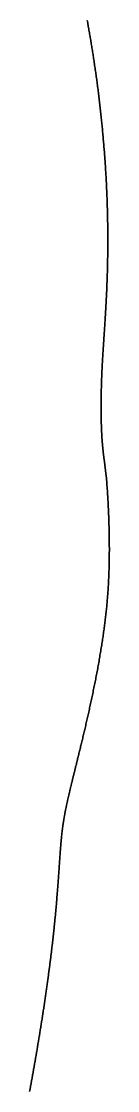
# Model space of a CAD drawing. Header units: inches. Extents: x 130170 to 284068, y 377793 to 804530.
# Drawn here: x 259879.9 to 259889.5, y 740592.9 to 740721.5 of the extents above; entities that cross this region are included whole.
import ezdxf

# ---------------------------------------------------------------- set-up
doc = ezdxf.new("R2010")
doc.units = ezdxf.units.IN
doc.header["$MEASUREMENT"] = 0
doc.layers.add('muni_il', color=7, linetype='Continuous')

msp = doc.modelspace()

# ---------------------------------------------------------------- linework, layer by layer
at = {"layer": 'muni_il'}
for points in [[(259879.89, 740592.82), (259879.91, 740592.95), (259879.94, 740593.08), (259879.96, 740593.21), (259879.99, 740593.34), (259880.01, 740593.47), (259880.03, 740593.6), (259880.06, 740593.73), (259880.08, 740593.86), (259880.1, 740593.99), (259880.13, 740594.13), (259880.15, 740594.26), (259880.18, 740594.39), (259880.2, 740594.52), (259880.22, 740594.66), (259880.25, 740594.79), (259880.27, 740594.93), (259880.3, 740595.06), (259880.32, 740595.2), (259880.34, 740595.33), (259880.37, 740595.47), (259880.39, 740595.6), (259880.42, 740595.74), (259880.44, 740595.87), (259880.46, 740596.01), (259880.49, 740596.15), (259880.51, 740596.29), (259880.54, 740596.42), (259880.56, 740596.56), (259880.58, 740596.7), (259880.61, 740596.84), (259880.63, 740596.98), (259880.66, 740597.12), (259880.68, 740597.25), (259880.7, 740597.39), (259880.73, 740597.53), (259880.75, 740597.67), (259880.78, 740597.81), (259880.8, 740597.95), (259880.82, 740598.09), (259880.85, 740598.24), (259880.87, 740598.38), (259880.89, 740598.52), (259880.92, 740598.66), (259880.94, 740598.8), (259880.97, 740598.94), (259880.99, 740599.08), (259881.01, 740599.22), (259881.04, 740599.37), (259881.06, 740599.51), (259881.08, 740599.65), (259881.11, 740599.79), (259881.13, 740599.94), (259881.15, 740600.08), (259881.17, 740600.22), (259881.2, 740600.36), (259881.22, 740600.51), (259881.24, 740600.65), (259881.27, 740600.79), (259881.29, 740600.94), (259881.31, 740601.08), (259881.33, 740601.22), (259881.36, 740601.36), (259881.38, 740601.51), (259881.4, 740601.65), (259881.42, 740601.79), (259881.45, 740601.94), (259881.47, 740602.08), (259881.49, 740602.22), (259881.51, 740602.36), (259881.53, 740602.51), (259881.55, 740602.65), (259881.58, 740602.79), (259881.6, 740602.94), (259881.62, 740603.08), (259881.64, 740603.22), (259881.66, 740603.36), (259881.68, 740603.5), (259881.7, 740603.65), (259881.73, 740603.79), (259881.75, 740603.93), (259881.77, 740604.07), (259881.79, 740604.21), (259881.81, 740604.36), (259881.83, 740604.5), (259881.85, 740604.64), (259881.87, 740604.78), (259881.89, 740604.92), (259881.91, 740605.06), (259881.93, 740605.2), (259881.95, 740605.34), (259881.97, 740605.48), (259881.99, 740605.62), (259882.01, 740605.76), (259882.03, 740605.9), (259882.04, 740606.04), (259882.06, 740606.17), (259882.08, 740606.31), (259882.1, 740606.45), (259882.12, 740606.59), (259882.14, 740606.73), (259882.16, 740606.86), (259882.17, 740607), (259882.19, 740607.14), (259882.21, 740607.27), (259882.23, 740607.41), (259882.25, 740607.54), (259882.26, 740607.68), (259882.28, 740607.81), (259882.3, 740607.95), (259882.32, 740608.08), (259882.33, 740608.22), (259882.35, 740608.35), (259882.37, 740608.48), (259882.38, 740608.61), (259882.4, 740608.75), (259882.42, 740608.88), (259882.43, 740609.01), (259882.45, 740609.14), (259882.46, 740609.27), (259882.48, 740609.4), (259882.5, 740609.53), (259882.51, 740609.66), (259882.53, 740609.79), (259882.54, 740609.92), (259882.56, 740610.04), (259882.57, 740610.17), (259882.59, 740610.3), (259882.6, 740610.42), (259882.62, 740610.55), (259882.63, 740610.67), (259882.64, 740610.8), (259882.66, 740610.92), (259882.67, 740611.05), (259882.69, 740611.17), (259882.7, 740611.29), (259882.71, 740611.42), (259882.73, 740611.54), (259882.74, 740611.66), (259882.75, 740611.78), (259882.77, 740611.9), (259882.78, 740612.02), (259882.79, 740612.14), (259882.8, 740612.26), (259882.82, 740612.38), (259882.83, 740612.49), (259882.84, 740612.61), (259882.85, 740612.73), (259882.87, 740612.84), (259882.88, 740612.96), (259882.89, 740613.07), (259882.9, 740613.19), (259882.91, 740613.3), (259882.92, 740613.41), (259882.93, 740613.53), (259882.95, 740613.64), (259882.96, 740613.75), (259882.97, 740613.86), (259882.98, 740613.97), (259882.99, 740614.08), (259883, 740614.19), (259883.01, 740614.3), (259883.02, 740614.41), (259883.03, 740614.51), (259883.04, 740614.62), (259883.05, 740614.73), (259883.06, 740614.83), (259883.07, 740614.94), (259883.08, 740615.04), (259883.09, 740615.15), (259883.1, 740615.25), (259883.11, 740615.35), (259883.11, 740615.46), (259883.12, 740615.56), (259883.13, 740615.66), (259883.14, 740615.76), (259883.15, 740615.86), (259883.16, 740615.96), (259883.17, 740616.06), (259883.17, 740616.15), (259883.18, 740616.25), (259883.19, 740616.35), (259883.2, 740616.45), (259883.21, 740616.54), (259883.21, 740616.64), (259883.22, 740616.73), (259883.23, 740616.83), (259883.24, 740616.92), (259883.24, 740617.01), (259883.25, 740617.1), (259883.26, 740617.2), (259883.27, 740617.29), (259883.27, 740617.38), (259883.28, 740617.47), (259883.29, 740617.56), (259883.29, 740617.65), (259883.3, 740617.74), (259883.31, 740617.82), (259883.31, 740617.91), (259883.32, 740618), (259883.33, 740618.08), (259883.33, 740618.17), (259883.34, 740618.26), (259883.35, 740618.34), (259883.35, 740618.42), (259883.36, 740618.51), (259883.36, 740618.59), (259883.37, 740618.67), (259883.38, 740618.76), (259883.38, 740618.84), (259883.39, 740618.92), (259883.39, 740619), (259883.4, 740619.08), (259883.4, 740619.16), (259883.41, 740619.24), (259883.42, 740619.32), (259883.42, 740619.39), (259883.43, 740619.47), (259883.43, 740619.55), (259883.44, 740619.63), (259883.44, 740619.7), (259883.45, 740619.78), (259883.45, 740619.85), (259883.46, 740619.93), (259883.46, 740620), (259883.47, 740620.08), (259883.47, 740620.15), (259883.48, 740620.22), (259883.48, 740620.3), (259883.49, 740620.37), (259883.49, 740620.44), (259883.5, 740620.51), (259883.5, 740620.58), (259883.51, 740620.65), (259883.51, 740620.72), (259883.52, 740620.79), (259883.52, 740620.86), (259883.53, 740620.93), (259883.53, 740621), (259883.54, 740621.07), (259883.54, 740621.13), (259883.55, 740621.2), (259883.55, 740621.27), (259883.55, 740621.34), (259883.56, 740621.4), (259883.56, 740621.47), (259883.57, 740621.53), (259883.57, 740621.6), (259883.58, 740621.66), (259883.58, 740621.73), (259883.59, 740621.79), (259883.59, 740621.86), (259883.6, 740621.92), (259883.6, 740621.98), (259883.61, 740622.05), (259883.61, 740622.11), (259883.62, 740622.17), (259883.62, 740622.23), (259883.63, 740622.3), (259883.63, 740622.36), (259883.64, 740622.42), (259883.64, 740622.48), (259883.65, 740622.54), (259883.65, 740622.6), (259883.66, 740622.67), (259883.66, 740622.73), (259883.67, 740622.79), (259883.67, 740622.85), (259883.68, 740622.91), (259883.68, 740622.97), (259883.69, 740623.03), (259883.7, 740623.09), (259883.7, 740623.15), (259883.71, 740623.2), (259883.71, 740623.26), (259883.72, 740623.32), (259883.72, 740623.38), (259883.73, 740623.44), (259883.74, 740623.5), (259883.74, 740623.56), (259883.75, 740623.62), (259883.76, 740623.68), (259883.76, 740623.73), (259883.77, 740623.79), (259883.77, 740623.85), (259883.78, 740623.91), (259883.79, 740623.97), (259883.79, 740624.03), (259883.8, 740624.09), (259883.81, 740624.14), (259883.82, 740624.2), (259883.82, 740624.26), (259883.83, 740624.32), (259883.84, 740624.38), (259883.85, 740624.44), (259883.85, 740624.5), (259883.86, 740624.55), (259883.87, 740624.61), (259883.88, 740624.67), (259883.89, 740624.73), (259883.89, 740624.79), (259883.9, 740624.85), (259883.91, 740624.91), (259883.92, 740624.97), (259883.93, 740625.03), (259883.94, 740625.09), (259883.95, 740625.15), (259883.96, 740625.21), (259883.97, 740625.27), (259883.98, 740625.34), (259883.99, 740625.4), (259884, 740625.46), (259884.01, 740625.52), (259884.02, 740625.58), (259884.03, 740625.65), (259884.04, 740625.71), (259884.05, 740625.77), (259884.06, 740625.84), (259884.07, 740625.9), (259884.08, 740625.97), (259884.1, 740626.03), (259884.11, 740626.1), (259884.12, 740626.16), (259884.13, 740626.23), (259884.14, 740626.29), (259884.16, 740626.36), (259884.17, 740626.43), (259884.18, 740626.5), (259884.2, 740626.56), (259884.21, 740626.63), (259884.22, 740626.7), (259884.24, 740626.77), (259884.25, 740626.84), (259884.27, 740626.91), (259884.28, 740626.99), (259884.3, 740627.06), (259884.31, 740627.13), (259884.33, 740627.21), (259884.34, 740627.28), (259884.36, 740627.35), (259884.38, 740627.43), (259884.39, 740627.51), (259884.41, 740627.58), (259884.43, 740627.66), (259884.44, 740627.74), (259884.46, 740627.82), (259884.48, 740627.9), (259884.5, 740627.98), (259884.52, 740628.06), (259884.53, 740628.14), (259884.55, 740628.22), (259884.57, 740628.31), (259884.59, 740628.39), (259884.61, 740628.48), (259884.63, 740628.56), (259884.65, 740628.65), (259884.67, 740628.74), (259884.69, 740628.82), (259884.71, 740628.91), (259884.73, 740629), (259884.76, 740629.1), (259884.78, 740629.19), (259884.8, 740629.28), (259884.82, 740629.38), (259884.85, 740629.47), (259884.87, 740629.57), (259884.89, 740629.66), (259884.92, 740629.76), (259884.94, 740629.86), (259884.96, 740629.96), (259884.99, 740630.06), (259885.01, 740630.16), (259885.04, 740630.26), (259885.06, 740630.37), (259885.09, 740630.47), (259885.12, 740630.58), (259885.14, 740630.69), (259885.17, 740630.79), (259885.2, 740630.9), (259885.22, 740631.01), (259885.25, 740631.13), (259885.28, 740631.24), (259885.31, 740631.35), (259885.33, 740631.47), (259885.36, 740631.58), (259885.39, 740631.7), (259885.42, 740631.82), (259885.45, 740631.94), (259885.48, 740632.06), (259885.51, 740632.18), (259885.54, 740632.3), (259885.57, 740632.42), (259885.6, 740632.55), (259885.63, 740632.67), (259885.66, 740632.8), (259885.7, 740632.93), (259885.73, 740633.06), (259885.76, 740633.19), (259885.79, 740633.32), (259885.82, 740633.45), (259885.86, 740633.59), (259885.89, 740633.72), (259885.92, 740633.86), (259885.96, 740634), (259885.99, 740634.13), (259886.02, 740634.27), (259886.06, 740634.41), (259886.09, 740634.56), (259886.13, 740634.7), (259886.16, 740634.84), (259886.2, 740634.99), (259886.23, 740635.13), (259886.27, 740635.28), (259886.3, 740635.43), (259886.34, 740635.58), (259886.37, 740635.73), (259886.41, 740635.88), (259886.44, 740636.03), (259886.48, 740636.18), (259886.52, 740636.34), (259886.55, 740636.49), (259886.59, 740636.65), (259886.63, 740636.81), (259886.66, 740636.97), (259886.7, 740637.12), (259886.74, 740637.28), (259886.77, 740637.44), (259886.81, 740637.61), (259886.85, 740637.77), (259886.88, 740637.93), (259886.92, 740638.1), (259886.96, 740638.26), (259886.99, 740638.43), (259887.03, 740638.59), (259887.07, 740638.76), (259887.1, 740638.93), (259887.14, 740639.1), (259887.18, 740639.27), (259887.22, 740639.44), (259887.25, 740639.61), (259887.29, 740639.78), (259887.33, 740639.95), (259887.36, 740640.12), (259887.4, 740640.3), (259887.44, 740640.47), (259887.47, 740640.64), (259887.51, 740640.82), (259887.54, 740640.99), (259887.58, 740641.17), (259887.62, 740641.34), (259887.65, 740641.52), (259887.69, 740641.69), (259887.72, 740641.87), (259887.76, 740642.05), (259887.79, 740642.22), (259887.83, 740642.4), (259887.86, 740642.58), (259887.9, 740642.76), (259887.93, 740642.94), (259887.97, 740643.11), (259888, 740643.29), (259888.03, 740643.47), (259888.07, 740643.65), (259888.1, 740643.83), (259888.13, 740644), (259888.16, 740644.18), (259888.2, 740644.36), (259888.23, 740644.54), (259888.26, 740644.72), (259888.29, 740644.89), (259888.32, 740645.07), (259888.35, 740645.25), (259888.38, 740645.43), (259888.41, 740645.6), (259888.44, 740645.78), (259888.47, 740645.96), (259888.5, 740646.13), (259888.53, 740646.31), (259888.56, 740646.49), (259888.58, 740646.66), (259888.61, 740646.84), (259888.64, 740647.01), (259888.66, 740647.19), (259888.69, 740647.36), (259888.72, 740647.53), (259888.74, 740647.71), (259888.77, 740647.88), (259888.79, 740648.05), (259888.81, 740648.22), (259888.84, 740648.39), (259888.86, 740648.57), (259888.88, 740648.74), (259888.91, 740648.91), (259888.93, 740649.08), (259888.95, 740649.25), (259888.97, 740649.41), (259888.99, 740649.58), (259889.01, 740649.75), (259889.03, 740649.92), (259889.05, 740650.09), (259889.07, 740650.25), (259889.09, 740650.42), (259889.1, 740650.58), (259889.12, 740650.75), (259889.14, 740650.92), (259889.16, 740651.08), (259889.17, 740651.24), (259889.19, 740651.41), (259889.2, 740651.57), (259889.22, 740651.74), (259889.23, 740651.9), (259889.24, 740652.06), (259889.26, 740652.23), (259889.27, 740652.39), (259889.28, 740652.55), (259889.3, 740652.72), (259889.31, 740652.88), (259889.32, 740653.04), (259889.33, 740653.21), (259889.34, 740653.37), (259889.35, 740653.53), (259889.36, 740653.7), (259889.37, 740653.86), (259889.38, 740654.02), (259889.39, 740654.19), (259889.39, 740654.35), (259889.4, 740654.52), (259889.41, 740654.68), (259889.42, 740654.85), (259889.42, 740655.02), (259889.43, 740655.18), (259889.43, 740655.35), (259889.44, 740655.52), (259889.44, 740655.69), (259889.45, 740655.86), (259889.45, 740656.03), (259889.46, 740656.2), (259889.46, 740656.38), (259889.46, 740656.55), (259889.47, 740656.73), (259889.47, 740656.9), (259889.47, 740657.08), (259889.47, 740657.26), (259889.47, 740657.44), (259889.47, 740657.62), (259889.48, 740657.8), (259889.48, 740657.99), (259889.48, 740658.17), (259889.47, 740658.36), (259889.47, 740658.55), (259889.47, 740658.74), (259889.47, 740658.93), (259889.47, 740659.12), (259889.47, 740659.31), (259889.46, 740659.51), (259889.46, 740659.71), (259889.46, 740659.91), (259889.45, 740660.11), (259889.45, 740660.31), (259889.45, 740660.51), (259889.44, 740660.72), (259889.43, 740660.92), (259889.43, 740661.13), (259889.42, 740661.34), (259889.42, 740661.55), (259889.41, 740661.76), (259889.4, 740661.98), (259889.39, 740662.19), (259889.38, 740662.4), (259889.37, 740662.62), (259889.37, 740662.84), (259889.35, 740663.06), (259889.34, 740663.27), (259889.33, 740663.49), (259889.32, 740663.71), (259889.31, 740663.93), (259889.3, 740664.15), (259889.28, 740664.38), (259889.27, 740664.6), (259889.25, 740664.82), (259889.24, 740665.04), (259889.22, 740665.26), (259889.21, 740665.48), (259889.19, 740665.7), (259889.17, 740665.92), (259889.16, 740666.13), (259889.14, 740666.35), (259889.12, 740666.57), (259889.1, 740666.78), (259888.84, 740668.85), (259888.84, 740668.87), (259888.84, 740668.89), (259888.83, 740668.91), (259888.83, 740668.93), (259888.83, 740668.96), (259888.82, 740668.98), (259888.82, 740669.01), (259888.82, 740669.04), (259888.81, 740669.07), (259888.81, 740669.1), (259888.81, 740669.14), (259888.8, 740669.17), (259888.8, 740669.21), (259888.79, 740669.25), (259888.79, 740669.28), (259888.78, 740669.32), (259888.78, 740669.36), (259888.77, 740669.4), (259888.77, 740669.44), (259888.76, 740669.48), (259888.76, 740669.52), (259888.75, 740669.57), (259888.75, 740669.61), (259888.75, 740669.65), (259888.74, 740669.69), (259888.74, 740669.73), (259888.73, 740669.77), (259888.73, 740669.82), (259888.72, 740669.86), (259888.72, 740669.9), (259888.71, 740669.94), (259888.71, 740669.98), (259888.7, 740670.03), (259888.7, 740670.07), (259888.7, 740670.11), (259888.69, 740670.15), (259888.69, 740670.19), (259888.68, 740670.23), (259888.68, 740670.28), (259888.68, 740670.32), (259888.67, 740670.36), (259888.67, 740670.4), (259888.66, 740670.44), (259888.66, 740670.48), (259888.66, 740670.52), (259888.65, 740670.56), (259888.65, 740670.61), (259888.65, 740670.65), (259888.64, 740670.69), (259888.64, 740670.73), (259888.64, 740670.77), (259888.63, 740670.81), (259888.63, 740670.85), (259888.63, 740670.89), (259888.62, 740670.93), (259888.62, 740670.97), (259888.62, 740671.01), (259888.61, 740671.05), (259888.61, 740671.09), (259888.61, 740671.13), (259888.6, 740671.17), (259888.6, 740671.21), (259888.6, 740671.25), (259888.6, 740671.29), (259888.59, 740671.33), (259888.59, 740671.37), (259888.59, 740671.41), (259888.59, 740671.45), (259888.58, 740671.49), (259888.58, 740671.54), (259888.58, 740671.58), (259888.58, 740671.62), (259888.57, 740671.66), (259888.57, 740671.7), (259888.57, 740671.74), (259888.57, 740671.78), (259888.56, 740671.82), (259888.56, 740671.86), (259888.56, 740671.9), (259888.56, 740671.94), (259888.56, 740671.98), (259888.55, 740672.02), (259888.55, 740672.06), (259888.55, 740672.11), (259888.55, 740672.15), (259888.55, 740672.19), (259888.54, 740672.23), (259888.54, 740672.27), (259888.54, 740672.31), (259888.54, 740672.35), (259888.54, 740672.4), (259888.54, 740672.44), (259888.53, 740672.48), (259888.53, 740672.52), (259888.53, 740672.56), (259888.53, 740672.6), (259888.53, 740672.65), (259888.53, 740672.69), (259888.52, 740672.73), (259888.52, 740672.77), (259888.52, 740672.82), (259888.52, 740672.86), (259888.52, 740672.9), (259888.52, 740672.95), (259888.52, 740672.99), (259888.51, 740673.03), (259888.51, 740673.08), (259888.51, 740673.12), (259888.51, 740673.16), (259888.51, 740673.21), (259888.51, 740673.25), (259888.51, 740673.29), (259888.51, 740673.34), (259888.51, 740673.38), (259888.5, 740673.43), (259888.5, 740673.47), (259888.5, 740673.52), (259888.5, 740673.56), (259888.5, 740673.61), (259888.5, 740673.65), (259888.5, 740673.7), (259888.5, 740673.74), (259888.5, 740673.79), (259888.5, 740673.84), (259888.5, 740673.88), (259888.5, 740673.93), (259888.5, 740673.97), (259888.49, 740674.02), (259888.49, 740674.07), (259888.49, 740674.11), (259888.49, 740674.16), (259888.49, 740674.21), (259888.49, 740674.26), (259888.49, 740674.31), (259888.49, 740674.35), (259888.49, 740674.4), (259888.49, 740674.45), (259888.49, 740674.5), (259888.49, 740674.55), (259888.49, 740674.6), (259888.49, 740674.65), (259888.49, 740674.7), (259888.49, 740674.75), (259888.49, 740674.8), (259888.49, 740674.85), (259888.49, 740674.9), (259888.49, 740674.95), (259888.49, 740675), (259888.49, 740675.05), (259888.49, 740675.1), (259888.49, 740675.15), (259888.49, 740675.2), (259888.49, 740675.26), (259888.49, 740675.31), (259888.49, 740675.36), (259888.49, 740675.41), (259888.49, 740675.47), (259888.49, 740675.52), (259888.49, 740675.57), (259888.49, 740675.63), (259888.49, 740675.68), (259888.49, 740675.73), (259888.49, 740675.79), (259888.49, 740675.84), (259888.49, 740675.9), (259888.49, 740675.95), (259888.49, 740676.01), (259888.49, 740676.06), (259888.49, 740676.12), (259888.49, 740676.18), (259888.5, 740676.23), (259888.5, 740676.29), (259888.5, 740676.35), (259888.5, 740676.4), (259888.5, 740676.46), (259888.5, 740676.52), (259888.5, 740676.58), (259888.5, 740676.64), (259888.5, 740676.69), (259888.5, 740676.75), (259888.5, 740676.81), (259888.51, 740676.87), (259888.51, 740676.93), (259888.51, 740676.99), (259888.51, 740677.05), (259888.51, 740677.11), (259888.51, 740677.17), (259888.51, 740677.23), (259888.51, 740677.29), (259888.52, 740677.35), (259888.52, 740677.42), (259888.52, 740677.48), (259888.52, 740677.54), (259888.52, 740677.6), (259888.52, 740677.66), (259888.53, 740677.73), (259888.53, 740677.79), (259888.53, 740677.85), (259888.53, 740677.92), (259888.53, 740677.98), (259888.54, 740678.05), (259888.54, 740678.11), (259888.54, 740678.18), (259888.54, 740678.24), (259888.54, 740678.31), (259888.55, 740678.37), (259888.55, 740678.44), (259888.55, 740678.5), (259888.55, 740678.57), (259888.56, 740678.64), (259888.56, 740678.7), (259888.56, 740678.77), (259888.56, 740678.84), (259888.57, 740678.91), (259888.57, 740678.97), (259888.57, 740679.04), (259888.58, 740679.11), (259888.58, 740679.18), (259888.58, 740679.25), (259888.58, 740679.32), (259888.59, 740679.39), (259888.59, 740679.46), (259888.59, 740679.53), (259888.6, 740679.6), (259888.6, 740679.67), (259888.6, 740679.75), (259888.61, 740679.82), (259888.61, 740679.89), (259888.61, 740679.96), (259888.62, 740680.04), (259888.62, 740680.11), (259888.63, 740680.18), (259888.63, 740680.26), (259888.63, 740680.33), (259888.64, 740680.41), (259888.64, 740680.48), (259888.65, 740680.56), (259888.65, 740680.64), (259888.66, 740680.71), (259888.66, 740680.79), (259888.66, 740680.87), (259888.67, 740680.95), (259888.67, 740681.02), (259888.68, 740681.1), (259888.68, 740681.18), (259888.69, 740681.26), (259888.69, 740681.34), (259888.7, 740681.42), (259888.7, 740681.5), (259888.71, 740681.59), (259888.71, 740681.67), (259888.72, 740681.75), (259888.72, 740681.83), (259888.73, 740681.92), (259888.73, 740682), (259888.74, 740682.09), (259888.74, 740682.17), (259888.75, 740682.26), (259888.76, 740682.34), (259888.76, 740682.43), (259888.77, 740682.52), (259888.77, 740682.61), (259888.78, 740682.69), (259888.78, 740682.78), (259888.79, 740682.87), (259888.8, 740682.96), (259888.8, 740683.05), (259888.81, 740683.15), (259888.81, 740683.24), (259888.82, 740683.33), (259888.83, 740683.42), (259888.83, 740683.52), (259888.84, 740683.61), (259888.85, 740683.71), (259888.85, 740683.8), (259888.86, 740683.9), (259888.87, 740684), (259888.87, 740684.1), (259888.88, 740684.2), (259888.89, 740684.29), (259888.89, 740684.39), (259888.9, 740684.5), (259888.91, 740684.6), (259888.91, 740684.7), (259888.92, 740684.8), (259888.93, 740684.91), (259888.93, 740685.01), (259888.94, 740685.12), (259888.95, 740685.22), (259888.95, 740685.33), (259888.96, 740685.44), (259888.97, 740685.55), (259888.97, 740685.65), (259888.98, 740685.76), (259888.99, 740685.88), (259888.99, 740685.99), (259889, 740686.1), (259889.01, 740686.21), (259889.01, 740686.33), (259889.02, 740686.44), (259889.03, 740686.56), (259889.03, 740686.67), (259889.04, 740686.79), (259889.05, 740686.91), (259889.05, 740687.03), (259889.06, 740687.15), (259889.07, 740687.27), (259889.07, 740687.39), (259889.08, 740687.51), (259889.09, 740687.63), (259889.09, 740687.76), (259889.1, 740687.88), (259889.11, 740688.01), (259889.11, 740688.13), (259889.12, 740688.26), (259889.13, 740688.39), (259889.13, 740688.52), (259889.14, 740688.65), (259889.14, 740688.78), (259889.15, 740688.91), (259889.16, 740689.04), (259889.16, 740689.18), (259889.17, 740689.31), (259889.17, 740689.45), (259889.18, 740689.58), (259889.18, 740689.72), (259889.19, 740689.86), (259889.19, 740689.99), (259889.2, 740690.13), (259889.2, 740690.27), (259889.21, 740690.41), (259889.21, 740690.56), (259889.22, 740690.7), (259889.22, 740690.84), (259889.23, 740690.99), (259889.23, 740691.13), (259889.24, 740691.28), (259889.24, 740691.43), (259889.24, 740691.57), (259889.25, 740691.72), (259889.25, 740691.87), (259889.26, 740692.02), (259889.26, 740692.17), (259889.26, 740692.32), (259889.27, 740692.48), (259889.27, 740692.63), (259889.27, 740692.78), (259889.27, 740692.94), (259889.28, 740693.1), (259889.28, 740693.25), (259889.28, 740693.41), (259889.28, 740693.57), (259889.28, 740693.73), (259889.29, 740693.89), (259889.29, 740694.05), (259889.29, 740694.21), (259889.29, 740694.37), (259889.29, 740694.53), (259889.29, 740694.69), (259889.29, 740694.86), (259889.29, 740695.02), (259889.29, 740695.19), (259889.29, 740695.35), (259889.29, 740695.52), (259889.29, 740695.69), (259889.29, 740695.86), (259889.29, 740696.02), (259889.29, 740696.19), (259889.29, 740696.36), (259889.28, 740696.53), (259889.28, 740696.71), (259889.28, 740696.88), (259889.28, 740697.05), (259889.28, 740697.22), (259889.27, 740697.4), (259889.27, 740697.57), (259889.27, 740697.74), (259889.26, 740697.92), (259889.26, 740698.09), (259889.26, 740698.27), (259889.25, 740698.45), (259889.25, 740698.62), (259889.24, 740698.8), (259889.24, 740698.98), (259889.23, 740699.16), (259889.23, 740699.34), (259889.22, 740699.52), (259889.21, 740699.7), (259889.21, 740699.88), (259889.2, 740700.06), (259889.2, 740700.24), (259889.19, 740700.42), (259889.18, 740700.6), (259889.17, 740700.78), (259889.17, 740700.97), (259889.16, 740701.15), (259889.15, 740701.33), (259889.14, 740701.51), (259889.13, 740701.7), (259889.12, 740701.88), (259889.12, 740702.07), (259889.11, 740702.25), (259889.1, 740702.43), (259889.09, 740702.62), (259889.08, 740702.8), (259889.07, 740702.99), (259889.05, 740703.17), (259889.04, 740703.36), (259889.03, 740703.54), (259889.02, 740703.73), (259889.01, 740703.92), (259889, 740704.1), (259888.98, 740704.29), (259888.97, 740704.47), (259888.96, 740704.66), (259888.95, 740704.85), (259888.93, 740705.03), (259888.92, 740705.22), (259888.91, 740705.41), (259888.89, 740705.59), (259888.88, 740705.78), (259888.86, 740705.97), (259888.85, 740706.15), (259888.83, 740706.34), (259888.82, 740706.52), (259888.8, 740706.71), (259888.79, 740706.9), (259888.77, 740707.08), (259888.75, 740707.27), (259888.74, 740707.45), (259888.72, 740707.64), (259888.71, 740707.83), (259888.69, 740708.01), (259888.67, 740708.2), (259888.65, 740708.38), (259888.64, 740708.57), (259888.62, 740708.75), (259888.6, 740708.94), (259888.58, 740709.12), (259888.56, 740709.3), (259888.54, 740709.49), (259888.53, 740709.67), (259888.51, 740709.85), (259888.49, 740710.04), (259888.47, 740710.22), (259888.45, 740710.4), (259888.43, 740710.58), (259888.41, 740710.76), (259888.39, 740710.95), (259888.37, 740711.13), (259888.35, 740711.31), (259888.32, 740711.49), (259888.3, 740711.67), (259888.28, 740711.85), (259888.26, 740712.03), (259888.24, 740712.2), (259888.22, 740712.38), (259888.2, 740712.56), (259888.17, 740712.74), (259888.15, 740712.91), (259888.13, 740713.09), (259888.11, 740713.27), (259888.08, 740713.44), (259888.06, 740713.62), (259888.04, 740713.79), (259888.02, 740713.96), (259887.99, 740714.14), (259887.97, 740714.31), (259887.95, 740714.48), (259887.92, 740714.65), (259887.9, 740714.83), (259887.87, 740715), (259887.85, 740715.17), (259887.83, 740715.34), (259887.8, 740715.5), (259887.78, 740715.67), (259887.75, 740715.84), (259887.73, 740716.01), (259887.7, 740716.17), (259887.68, 740716.34), (259887.66, 740716.51), (259887.63, 740716.67), (259887.61, 740716.83), (259887.58, 740717), (259887.56, 740717.16), (259887.53, 740717.32), (259887.51, 740717.48), (259887.48, 740717.65), (259887.46, 740717.81), (259887.43, 740717.96), (259887.4, 740718.12), (259887.38, 740718.28), (259887.35, 740718.44), (259887.33, 740718.6), (259887.3, 740718.75), (259887.28, 740718.91), (259887.25, 740719.06), (259887.23, 740719.22), (259887.2, 740719.37), (259887.17, 740719.52), (259887.15, 740719.67), (259887.12, 740719.82), (259887.1, 740719.97), (259887.07, 740720.12), (259887.05, 740720.27), (259887.02, 740720.42), (259886.99, 740720.57), (259886.97, 740720.72), (259886.94, 740720.86), (259886.92, 740721.01), (259886.89, 740721.15), (259886.87, 740721.3), (259886.84, 740721.44), (259886.81, 740721.58)], [(259886.81, 740721.58), (259886.84, 740721.44), (259886.87, 740721.3), (259886.89, 740721.15), (259886.92, 740721.01), (259886.94, 740720.86), (259886.97, 740720.72), (259886.99, 740720.57), (259887.02, 740720.42), (259887.05, 740720.27), (259887.07, 740720.12), (259887.1, 740719.97), (259887.12, 740719.82), (259887.15, 740719.67), (259887.17, 740719.52), (259887.2, 740719.37), (259887.23, 740719.22), (259887.25, 740719.06), (259887.28, 740718.91), (259887.3, 740718.75), (259887.33, 740718.6), (259887.35, 740718.44), (259887.38, 740718.28), (259887.4, 740718.12), (259887.43, 740717.96), (259887.46, 740717.81), (259887.48, 740717.65), (259887.51, 740717.48), (259887.53, 740717.32), (259887.56, 740717.16), (259887.58, 740717), (259887.61, 740716.83), (259887.63, 740716.67), (259887.66, 740716.51), (259887.68, 740716.34), (259887.7, 740716.17), (259887.73, 740716.01), (259887.75, 740715.84), (259887.78, 740715.67), (259887.8, 740715.5), (259887.83, 740715.34), (259887.85, 740715.17), (259887.87, 740715), (259887.9, 740714.83), (259887.92, 740714.65), (259887.95, 740714.48), (259887.97, 740714.31), (259887.99, 740714.14), (259888.02, 740713.96), (259888.04, 740713.79), (259888.06, 740713.62), (259888.08, 740713.44), (259888.11, 740713.27), (259888.13, 740713.09), (259888.15, 740712.91), (259888.17, 740712.74), (259888.2, 740712.56), (259888.22, 740712.38), (259888.24, 740712.2), (259888.26, 740712.03), (259888.28, 740711.85), (259888.3, 740711.67), (259888.32, 740711.49), (259888.35, 740711.31), (259888.37, 740711.13), (259888.39, 740710.95), (259888.41, 740710.76), (259888.43, 740710.58), (259888.45, 740710.4), (259888.47, 740710.22), (259888.49, 740710.04), (259888.51, 740709.85), (259888.53, 740709.67), (259888.54, 740709.49), (259888.56, 740709.3), (259888.58, 740709.12), (259888.6, 740708.94), (259888.62, 740708.75), (259888.64, 740708.57), (259888.65, 740708.38), (259888.67, 740708.2), (259888.69, 740708.01), (259888.71, 740707.83), (259888.72, 740707.64), (259888.74, 740707.45), (259888.75, 740707.27), (259888.77, 740707.08), (259888.79, 740706.9), (259888.8, 740706.71), (259888.82, 740706.52), (259888.83, 740706.34), (259888.85, 740706.15), (259888.86, 740705.97), (259888.88, 740705.78), (259888.89, 740705.59), (259888.91, 740705.41), (259888.92, 740705.22), (259888.93, 740705.03), (259888.95, 740704.85), (259888.96, 740704.66), (259888.97, 740704.47), (259888.98, 740704.29), (259889, 740704.1), (259889.01, 740703.92), (259889.02, 740703.73), (259889.03, 740703.54), (259889.04, 740703.36), (259889.05, 740703.17), (259889.07, 740702.99), (259889.08, 740702.8), (259889.09, 740702.62), (259889.1, 740702.43), (259889.11, 740702.25), (259889.12, 740702.07), (259889.12, 740701.88), (259889.13, 740701.7), (259889.14, 740701.51), (259889.15, 740701.33), (259889.16, 740701.15), (259889.17, 740700.97), (259889.17, 740700.78), (259889.18, 740700.6), (259889.19, 740700.42), (259889.2, 740700.24), (259889.2, 740700.06), (259889.21, 740699.88), (259889.21, 740699.7), (259889.22, 740699.52), (259889.23, 740699.34), (259889.23, 740699.16), (259889.24, 740698.98), (259889.24, 740698.8), (259889.25, 740698.62), (259889.25, 740698.45), (259889.26, 740698.27), (259889.26, 740698.09), (259889.26, 740697.92), (259889.27, 740697.74), (259889.27, 740697.57), (259889.27, 740697.4), (259889.28, 740697.22), (259889.28, 740697.05), (259889.28, 740696.88), (259889.28, 740696.71), (259889.28, 740696.53), (259889.29, 740696.36), (259889.29, 740696.19), (259889.29, 740696.02), (259889.29, 740695.86), (259889.29, 740695.69), (259889.29, 740695.52), (259889.29, 740695.35), (259889.29, 740695.19), (259889.29, 740695.02), (259889.29, 740694.86), (259889.29, 740694.69), (259889.29, 740694.53), (259889.29, 740694.37), (259889.29, 740694.21), (259889.29, 740694.05), (259889.29, 740693.89), (259889.28, 740693.73), (259889.28, 740693.57), (259889.28, 740693.41), (259889.28, 740693.25), (259889.28, 740693.1), (259889.27, 740692.94), (259889.27, 740692.78), (259889.27, 740692.63), (259889.27, 740692.48), (259889.26, 740692.32), (259889.26, 740692.17), (259889.26, 740692.02), (259889.25, 740691.87), (259889.25, 740691.72), (259889.24, 740691.57), (259889.24, 740691.43), (259889.24, 740691.28), (259889.23, 740691.13), (259889.23, 740690.99), (259889.22, 740690.84), (259889.22, 740690.7), (259889.21, 740690.56), (259889.21, 740690.41), (259889.2, 740690.27), (259889.2, 740690.13), (259889.19, 740689.99), (259889.19, 740689.86), (259889.18, 740689.72), (259889.18, 740689.58), (259889.17, 740689.45), (259889.17, 740689.31), (259889.16, 740689.18), (259889.16, 740689.04), (259889.15, 740688.91), (259889.14, 740688.78), (259889.14, 740688.65), (259889.13, 740688.52), (259889.13, 740688.39), (259889.12, 740688.26), (259889.11, 740688.13), (259889.11, 740688.01), (259889.1, 740687.88), (259889.09, 740687.76), (259889.09, 740687.63), (259889.08, 740687.51), (259889.07, 740687.39), (259889.07, 740687.27), (259889.06, 740687.15), (259889.05, 740687.03), (259889.05, 740686.91), (259889.04, 740686.79), (259889.03, 740686.67), (259889.03, 740686.56), (259889.02, 740686.44), (259889.01, 740686.33), (259889.01, 740686.21), (259889, 740686.1), (259888.99, 740685.99), (259888.99, 740685.88), (259888.98, 740685.76), (259888.97, 740685.65), (259888.97, 740685.55), (259888.96, 740685.44), (259888.95, 740685.33), (259888.95, 740685.22), (259888.94, 740685.12), (259888.93, 740685.01), (259888.93, 740684.91), (259888.92, 740684.8), (259888.91, 740684.7), (259888.91, 740684.6), (259888.9, 740684.5), (259888.89, 740684.39), (259888.89, 740684.29), (259888.88, 740684.2), (259888.87, 740684.1), (259888.87, 740684), (259888.86, 740683.9), (259888.85, 740683.8), (259888.85, 740683.71), (259888.84, 740683.61), (259888.83, 740683.52), (259888.83, 740683.42), (259888.82, 740683.33), (259888.81, 740683.24), (259888.81, 740683.15), (259888.8, 740683.05), (259888.8, 740682.96), (259888.79, 740682.87), (259888.78, 740682.78), (259888.78, 740682.69), (259888.77, 740682.61), (259888.77, 740682.52), (259888.76, 740682.43), (259888.76, 740682.34), (259888.75, 740682.26), (259888.74, 740682.17), (259888.74, 740682.09), (259888.73, 740682), (259888.73, 740681.92), (259888.72, 740681.83), (259888.72, 740681.75), (259888.71, 740681.67), (259888.71, 740681.59), (259888.7, 740681.5), (259888.7, 740681.42), (259888.69, 740681.34), (259888.69, 740681.26), (259888.68, 740681.18), (259888.68, 740681.1), (259888.67, 740681.02), (259888.67, 740680.95), (259888.66, 740680.87), (259888.66, 740680.79), (259888.66, 740680.71), (259888.65, 740680.64), (259888.65, 740680.56), (259888.64, 740680.48), (259888.64, 740680.41), (259888.63, 740680.33), (259888.63, 740680.26), (259888.63, 740680.18), (259888.62, 740680.11), (259888.62, 740680.04), (259888.61, 740679.96), (259888.61, 740679.89), (259888.61, 740679.82), (259888.6, 740679.75), (259888.6, 740679.67), (259888.6, 740679.6), (259888.59, 740679.53), (259888.59, 740679.46), (259888.59, 740679.39), (259888.58, 740679.32), (259888.58, 740679.25), (259888.58, 740679.18), (259888.58, 740679.11), (259888.57, 740679.04), (259888.57, 740678.97), (259888.57, 740678.91), (259888.56, 740678.84), (259888.56, 740678.77), (259888.56, 740678.7), (259888.56, 740678.64), (259888.55, 740678.57), (259888.55, 740678.5), (259888.55, 740678.44), (259888.55, 740678.37), (259888.54, 740678.31), (259888.54, 740678.24), (259888.54, 740678.18), (259888.54, 740678.11), (259888.54, 740678.05), (259888.53, 740677.98), (259888.53, 740677.92), (259888.53, 740677.85), (259888.53, 740677.79), (259888.53, 740677.73), (259888.52, 740677.66), (259888.52, 740677.6), (259888.52, 740677.54), (259888.52, 740677.48), (259888.52, 740677.42), (259888.52, 740677.35), (259888.51, 740677.29), (259888.51, 740677.23), (259888.51, 740677.17), (259888.51, 740677.11), (259888.51, 740677.05), (259888.51, 740676.99), (259888.51, 740676.93), (259888.51, 740676.87), (259888.5, 740676.81), (259888.5, 740676.75), (259888.5, 740676.69), (259888.5, 740676.64), (259888.5, 740676.58), (259888.5, 740676.52), (259888.5, 740676.46), (259888.5, 740676.4), (259888.5, 740676.35), (259888.5, 740676.29), (259888.5, 740676.23), (259888.49, 740676.18), (259888.49, 740676.12), (259888.49, 740676.06), (259888.49, 740676.01), (259888.49, 740675.95), (259888.49, 740675.9), (259888.49, 740675.84), (259888.49, 740675.79), (259888.49, 740675.73), (259888.49, 740675.68), (259888.49, 740675.63), (259888.49, 740675.57), (259888.49, 740675.52), (259888.49, 740675.47), (259888.49, 740675.41), (259888.49, 740675.36), (259888.49, 740675.31), (259888.49, 740675.26), (259888.49, 740675.2), (259888.49, 740675.15), (259888.49, 740675.1), (259888.49, 740675.05), (259888.49, 740675), (259888.49, 740674.95), (259888.49, 740674.9), (259888.49, 740674.85), (259888.49, 740674.8), (259888.49, 740674.75), (259888.49, 740674.7), (259888.49, 740674.65), (259888.49, 740674.6), (259888.49, 740674.55), (259888.49, 740674.5), (259888.49, 740674.45), (259888.49, 740674.4), (259888.49, 740674.35), (259888.49, 740674.31), (259888.49, 740674.26), (259888.49, 740674.21), (259888.49, 740674.16), (259888.49, 740674.11), (259888.49, 740674.07), (259888.49, 740674.02), (259888.5, 740673.97), (259888.5, 740673.93), (259888.5, 740673.88), (259888.5, 740673.84), (259888.5, 740673.79), (259888.5, 740673.74), (259888.5, 740673.7), (259888.5, 740673.65), (259888.5, 740673.61), (259888.5, 740673.56), (259888.5, 740673.52), (259888.5, 740673.47), (259888.5, 740673.43), (259888.51, 740673.38), (259888.51, 740673.34), (259888.51, 740673.29), (259888.51, 740673.25), (259888.51, 740673.21), (259888.51, 740673.16), (259888.51, 740673.12), (259888.51, 740673.08), (259888.51, 740673.03), (259888.52, 740672.99), (259888.52, 740672.95), (259888.52, 740672.9), (259888.52, 740672.86), (259888.52, 740672.82), (259888.52, 740672.77), (259888.52, 740672.73), (259888.53, 740672.69), (259888.53, 740672.65), (259888.53, 740672.6), (259888.53, 740672.56), (259888.53, 740672.52), (259888.53, 740672.48), (259888.54, 740672.44), (259888.54, 740672.4), (259888.54, 740672.35), (259888.54, 740672.31), (259888.54, 740672.27), (259888.54, 740672.23), (259888.55, 740672.19), (259888.55, 740672.15), (259888.55, 740672.11), (259888.55, 740672.06), (259888.55, 740672.02), (259888.56, 740671.98), (259888.56, 740671.94), (259888.56, 740671.9), (259888.56, 740671.86), (259888.56, 740671.82), (259888.57, 740671.78), (259888.57, 740671.74), (259888.57, 740671.7), (259888.57, 740671.66), (259888.58, 740671.62), (259888.58, 740671.58), (259888.58, 740671.54), (259888.58, 740671.49), (259888.59, 740671.45), (259888.59, 740671.41), (259888.59, 740671.37), (259888.59, 740671.33), (259888.6, 740671.29), (259888.6, 740671.25), (259888.6, 740671.21), (259888.6, 740671.17), (259888.61, 740671.13), (259888.61, 740671.09), (259888.61, 740671.05), (259888.62, 740671.01), (259888.62, 740670.97), (259888.62, 740670.93), (259888.63, 740670.89), (259888.63, 740670.85), (259888.63, 740670.81), (259888.64, 740670.77), (259888.64, 740670.73), (259888.64, 740670.69), (259888.65, 740670.65), (259888.65, 740670.61), (259888.65, 740670.56), (259888.66, 740670.52), (259888.66, 740670.48), (259888.66, 740670.44), (259888.67, 740670.4), (259888.67, 740670.36), (259888.68, 740670.32), (259888.68, 740670.28), (259888.68, 740670.23), (259888.69, 740670.19), (259888.69, 740670.15), (259888.7, 740670.11), (259888.7, 740670.07), (259888.7, 740670.03), (259888.71, 740669.98), (259888.71, 740669.94), (259888.72, 740669.9), (259888.72, 740669.86), (259888.73, 740669.82), (259888.73, 740669.77), (259888.74, 740669.73), (259888.74, 740669.69), (259888.75, 740669.65), (259888.75, 740669.61), (259888.75, 740669.57), (259888.76, 740669.52), (259888.76, 740669.48), (259888.77, 740669.44), (259888.77, 740669.4), (259888.78, 740669.36), (259888.78, 740669.32), (259888.79, 740669.28), (259888.79, 740669.25), (259888.8, 740669.21), (259888.8, 740669.17), (259888.81, 740669.14), (259888.81, 740669.1), (259888.81, 740669.07), (259888.82, 740669.04), (259888.82, 740669.01), (259888.82, 740668.98), (259888.83, 740668.96), (259888.83, 740668.93), (259888.83, 740668.91), (259888.84, 740668.89), (259888.84, 740668.87), (259888.84, 740668.85), (259889.1, 740666.78), (259889.12, 740666.57), (259889.14, 740666.35), (259889.16, 740666.13), (259889.17, 740665.92), (259889.19, 740665.7), (259889.21, 740665.48), (259889.22, 740665.26), (259889.24, 740665.04), (259889.25, 740664.82), (259889.27, 740664.6), (259889.28, 740664.38), (259889.3, 740664.15), (259889.31, 740663.93), (259889.32, 740663.71), (259889.33, 740663.49), (259889.34, 740663.27), (259889.35, 740663.06), (259889.37, 740662.84), (259889.37, 740662.62), (259889.38, 740662.4), (259889.39, 740662.19), (259889.4, 740661.98), (259889.41, 740661.76), (259889.42, 740661.55), (259889.42, 740661.34), (259889.43, 740661.13), (259889.43, 740660.92), (259889.44, 740660.72), (259889.45, 740660.51), (259889.45, 740660.31), (259889.45, 740660.11), (259889.46, 740659.91), (259889.46, 740659.71), (259889.46, 740659.51), (259889.47, 740659.31), (259889.47, 740659.12), (259889.47, 740658.93), (259889.47, 740658.74), (259889.47, 740658.55), (259889.47, 740658.36), (259889.48, 740658.17), (259889.48, 740657.99), (259889.48, 740657.8), (259889.47, 740657.62), (259889.47, 740657.44), (259889.47, 740657.26), (259889.47, 740657.08), (259889.47, 740656.9), (259889.47, 740656.73), (259889.46, 740656.55), (259889.46, 740656.38), (259889.46, 740656.2), (259889.45, 740656.03), (259889.45, 740655.86), (259889.44, 740655.69), (259889.44, 740655.52), (259889.43, 740655.35), (259889.43, 740655.18), (259889.42, 740655.02), (259889.42, 740654.85), (259889.41, 740654.68), (259889.4, 740654.52), (259889.39, 740654.35), (259889.39, 740654.19), (259889.38, 740654.02), (259889.37, 740653.86), (259889.36, 740653.7), (259889.35, 740653.53), (259889.34, 740653.37), (259889.33, 740653.21), (259889.32, 740653.04), (259889.31, 740652.88), (259889.3, 740652.72), (259889.28, 740652.55), (259889.27, 740652.39), (259889.26, 740652.23), (259889.24, 740652.06), (259889.23, 740651.9), (259889.22, 740651.74), (259889.2, 740651.57), (259889.19, 740651.41), (259889.17, 740651.24), (259889.16, 740651.08), (259889.14, 740650.92), (259889.12, 740650.75), (259889.1, 740650.58), (259889.09, 740650.42), (259889.07, 740650.25), (259889.05, 740650.09), (259889.03, 740649.92), (259889.01, 740649.75), (259888.99, 740649.58), (259888.97, 740649.41), (259888.95, 740649.25), (259888.93, 740649.08), (259888.91, 740648.91), (259888.88, 740648.74), (259888.86, 740648.57), (259888.84, 740648.39), (259888.81, 740648.22), (259888.79, 740648.05), (259888.77, 740647.88), (259888.74, 740647.71), (259888.72, 740647.53), (259888.69, 740647.36), (259888.66, 740647.19), (259888.64, 740647.01), (259888.61, 740646.84), (259888.58, 740646.66), (259888.56, 740646.49), (259888.53, 740646.31), (259888.5, 740646.13), (259888.47, 740645.96), (259888.44, 740645.78), (259888.41, 740645.6), (259888.38, 740645.43), (259888.35, 740645.25), (259888.32, 740645.07), (259888.29, 740644.89), (259888.26, 740644.72), (259888.23, 740644.54), (259888.2, 740644.36), (259888.16, 740644.18), (259888.13, 740644), (259888.1, 740643.83), (259888.07, 740643.65), (259888.03, 740643.47), (259888, 740643.29), (259887.97, 740643.11), (259887.93, 740642.94), (259887.9, 740642.76), (259887.86, 740642.58), (259887.83, 740642.4), (259887.79, 740642.22), (259887.76, 740642.05), (259887.72, 740641.87), (259887.69, 740641.69), (259887.65, 740641.52), (259887.62, 740641.34), (259887.58, 740641.17), (259887.54, 740640.99), (259887.51, 740640.82), (259887.47, 740640.64), (259887.44, 740640.47), (259887.4, 740640.3), (259887.36, 740640.12), (259887.33, 740639.95), (259887.29, 740639.78), (259887.25, 740639.61), (259887.22, 740639.44), (259887.18, 740639.27), (259887.14, 740639.1), (259887.1, 740638.93), (259887.07, 740638.76), (259887.03, 740638.59), (259886.99, 740638.43), (259886.96, 740638.26), (259886.92, 740638.1), (259886.88, 740637.93), (259886.85, 740637.77), (259886.81, 740637.61), (259886.77, 740637.44), (259886.74, 740637.28), (259886.7, 740637.12), (259886.66, 740636.97), (259886.63, 740636.81), (259886.59, 740636.65), (259886.55, 740636.49), (259886.52, 740636.34), (259886.48, 740636.18), (259886.44, 740636.03), (259886.41, 740635.88), (259886.37, 740635.73), (259886.34, 740635.58), (259886.3, 740635.43), (259886.27, 740635.28), (259886.23, 740635.13), (259886.2, 740634.99), (259886.16, 740634.84), (259886.13, 740634.7), (259886.09, 740634.56), (259886.06, 740634.41), (259886.02, 740634.27), (259885.99, 740634.13), (259885.96, 740634), (259885.92, 740633.86), (259885.89, 740633.72), (259885.86, 740633.59), (259885.82, 740633.45), (259885.79, 740633.32), (259885.76, 740633.19), (259885.73, 740633.06), (259885.7, 740632.93), (259885.66, 740632.8), (259885.63, 740632.67), (259885.6, 740632.55), (259885.57, 740632.42), (259885.54, 740632.3), (259885.51, 740632.18), (259885.48, 740632.06), (259885.45, 740631.94), (259885.42, 740631.82), (259885.39, 740631.7), (259885.36, 740631.58), (259885.33, 740631.47), (259885.31, 740631.35), (259885.28, 740631.24), (259885.25, 740631.13), (259885.22, 740631.01), (259885.2, 740630.9), (259885.17, 740630.79), (259885.14, 740630.69), (259885.12, 740630.58), (259885.09, 740630.47), (259885.06, 740630.37), (259885.04, 740630.26), (259885.01, 740630.16), (259884.99, 740630.06), (259884.96, 740629.96), (259884.94, 740629.86), (259884.92, 740629.76), (259884.89, 740629.66), (259884.87, 740629.57), (259884.85, 740629.47), (259884.82, 740629.38), (259884.8, 740629.28), (259884.78, 740629.19), (259884.76, 740629.1), (259884.73, 740629), (259884.71, 740628.91), (259884.69, 740628.82), (259884.67, 740628.74), (259884.65, 740628.65), (259884.63, 740628.56), (259884.61, 740628.48), (259884.59, 740628.39), (259884.57, 740628.31), (259884.55, 740628.22), (259884.53, 740628.14), (259884.52, 740628.06), (259884.5, 740627.98), (259884.48, 740627.9), (259884.46, 740627.82), (259884.44, 740627.74), (259884.43, 740627.66), (259884.41, 740627.58), (259884.39, 740627.51), (259884.38, 740627.43), (259884.36, 740627.35), (259884.34, 740627.28), (259884.33, 740627.21), (259884.31, 740627.13), (259884.3, 740627.06), (259884.28, 740626.99), (259884.27, 740626.91), (259884.25, 740626.84), (259884.24, 740626.77), (259884.22, 740626.7), (259884.21, 740626.63), (259884.2, 740626.56), (259884.18, 740626.5), (259884.17, 740626.43), (259884.16, 740626.36), (259884.14, 740626.29), (259884.13, 740626.23), (259884.12, 740626.16), (259884.11, 740626.1), (259884.1, 740626.03), (259884.08, 740625.97), (259884.07, 740625.9), (259884.06, 740625.84), (259884.05, 740625.77), (259884.04, 740625.71), (259884.03, 740625.65), (259884.02, 740625.58), (259884.01, 740625.52), (259884, 740625.46), (259883.99, 740625.4), (259883.98, 740625.34), (259883.97, 740625.27), (259883.96, 740625.21), (259883.95, 740625.15), (259883.94, 740625.09), (259883.93, 740625.03), (259883.92, 740624.97), (259883.91, 740624.91), (259883.9, 740624.85), (259883.89, 740624.79), (259883.89, 740624.73), (259883.88, 740624.67), (259883.87, 740624.61), (259883.86, 740624.55), (259883.85, 740624.5), (259883.85, 740624.44), (259883.84, 740624.38), (259883.83, 740624.32), (259883.82, 740624.26), (259883.82, 740624.2), (259883.81, 740624.14), (259883.8, 740624.09), (259883.79, 740624.03), (259883.79, 740623.97), (259883.78, 740623.91), (259883.77, 740623.85), (259883.77, 740623.79), (259883.76, 740623.73), (259883.76, 740623.68), (259883.75, 740623.62), (259883.74, 740623.56), (259883.74, 740623.5), (259883.73, 740623.44), (259883.72, 740623.38), (259883.72, 740623.32), (259883.71, 740623.26), (259883.71, 740623.2), (259883.7, 740623.15), (259883.7, 740623.09), (259883.69, 740623.03), (259883.68, 740622.97), (259883.68, 740622.91), (259883.67, 740622.85), (259883.67, 740622.79), (259883.66, 740622.73), (259883.66, 740622.67), (259883.65, 740622.6), (259883.65, 740622.54), (259883.64, 740622.48), (259883.64, 740622.42), (259883.63, 740622.36), (259883.63, 740622.3), (259883.62, 740622.23), (259883.62, 740622.17), (259883.61, 740622.11), (259883.61, 740622.05), (259883.6, 740621.98), (259883.6, 740621.92), (259883.59, 740621.86), (259883.59, 740621.79), (259883.58, 740621.73), (259883.58, 740621.66), (259883.57, 740621.6), (259883.57, 740621.53), (259883.56, 740621.47), (259883.56, 740621.4), (259883.55, 740621.34), (259883.55, 740621.27), (259883.55, 740621.2), (259883.54, 740621.13), (259883.54, 740621.07), (259883.53, 740621), (259883.53, 740620.93), (259883.52, 740620.86), (259883.52, 740620.79), (259883.51, 740620.72), (259883.51, 740620.65), (259883.5, 740620.58), (259883.5, 740620.51), (259883.49, 740620.44), (259883.49, 740620.37), (259883.48, 740620.3), (259883.48, 740620.22), (259883.47, 740620.15), (259883.47, 740620.08), (259883.46, 740620), (259883.46, 740619.93), (259883.45, 740619.85), (259883.45, 740619.78), (259883.44, 740619.7), (259883.44, 740619.63), (259883.43, 740619.55), (259883.43, 740619.47), (259883.42, 740619.39), (259883.42, 740619.32), (259883.41, 740619.24), (259883.4, 740619.16), (259883.4, 740619.08), (259883.39, 740619), (259883.39, 740618.92), (259883.38, 740618.84), (259883.38, 740618.76), (259883.37, 740618.67), (259883.36, 740618.59), (259883.36, 740618.51), (259883.35, 740618.42), (259883.35, 740618.34), (259883.34, 740618.26), (259883.33, 740618.17), (259883.33, 740618.08), (259883.32, 740618), (259883.31, 740617.91), (259883.31, 740617.82), (259883.3, 740617.74), (259883.29, 740617.65), (259883.29, 740617.56), (259883.28, 740617.47), (259883.27, 740617.38), (259883.27, 740617.29), (259883.26, 740617.2), (259883.25, 740617.1), (259883.24, 740617.01), (259883.24, 740616.92), (259883.23, 740616.83), (259883.22, 740616.73), (259883.21, 740616.64), (259883.21, 740616.54), (259883.2, 740616.45), (259883.19, 740616.35), (259883.18, 740616.25), (259883.17, 740616.15), (259883.17, 740616.06), (259883.16, 740615.96), (259883.15, 740615.86), (259883.14, 740615.76), (259883.13, 740615.66), (259883.12, 740615.56), (259883.11, 740615.46), (259883.11, 740615.35), (259883.1, 740615.25), (259883.09, 740615.15), (259883.08, 740615.04), (259883.07, 740614.94), (259883.06, 740614.83), (259883.05, 740614.73), (259883.04, 740614.62), (259883.03, 740614.51), (259883.02, 740614.41), (259883.01, 740614.3), (259883, 740614.19), (259882.99, 740614.08), (259882.98, 740613.97), (259882.97, 740613.86), (259882.96, 740613.75), (259882.95, 740613.64), (259882.93, 740613.53), (259882.92, 740613.41), (259882.91, 740613.3), (259882.9, 740613.19), (259882.89, 740613.07), (259882.88, 740612.96), (259882.87, 740612.84), (259882.85, 740612.73), (259882.84, 740612.61), (259882.83, 740612.49), (259882.82, 740612.38), (259882.8, 740612.26), (259882.79, 740612.14), (259882.78, 740612.02), (259882.77, 740611.9), (259882.75, 740611.78), (259882.74, 740611.66), (259882.73, 740611.54), (259882.71, 740611.42), (259882.7, 740611.29), (259882.69, 740611.17), (259882.67, 740611.05), (259882.66, 740610.92), (259882.64, 740610.8), (259882.63, 740610.67), (259882.62, 740610.55), (259882.6, 740610.42), (259882.59, 740610.3), (259882.57, 740610.17), (259882.56, 740610.04), (259882.54, 740609.92), (259882.53, 740609.79), (259882.51, 740609.66), (259882.5, 740609.53), (259882.48, 740609.4), (259882.46, 740609.27), (259882.45, 740609.14), (259882.43, 740609.01), (259882.42, 740608.88), (259882.4, 740608.75), (259882.38, 740608.61), (259882.37, 740608.48), (259882.35, 740608.35), (259882.33, 740608.22), (259882.32, 740608.08), (259882.3, 740607.95), (259882.28, 740607.81), (259882.26, 740607.68), (259882.25, 740607.54), (259882.23, 740607.41), (259882.21, 740607.27), (259882.19, 740607.14), (259882.17, 740607), (259882.16, 740606.86), (259882.14, 740606.73), (259882.12, 740606.59), (259882.1, 740606.45), (259882.08, 740606.31), (259882.06, 740606.17), (259882.04, 740606.04), (259882.03, 740605.9), (259882.01, 740605.76), (259881.99, 740605.62), (259881.97, 740605.48), (259881.95, 740605.34), (259881.93, 740605.2), (259881.91, 740605.06), (259881.89, 740604.92), (259881.87, 740604.78), (259881.85, 740604.64), (259881.83, 740604.5), (259881.81, 740604.36), (259881.79, 740604.21), (259881.77, 740604.07), (259881.75, 740603.93), (259881.73, 740603.79), (259881.7, 740603.65), (259881.68, 740603.5), (259881.66, 740603.36), (259881.64, 740603.22), (259881.62, 740603.08), (259881.6, 740602.94), (259881.58, 740602.79), (259881.55, 740602.65), (259881.53, 740602.51), (259881.51, 740602.36), (259881.49, 740602.22), (259881.47, 740602.08), (259881.45, 740601.94), (259881.42, 740601.79), (259881.4, 740601.65), (259881.38, 740601.51), (259881.36, 740601.36), (259881.33, 740601.22), (259881.31, 740601.08), (259881.29, 740600.94), (259881.27, 740600.79), (259881.24, 740600.65), (259881.22, 740600.51), (259881.2, 740600.36), (259881.17, 740600.22), (259881.15, 740600.08), (259881.13, 740599.94), (259881.11, 740599.79), (259881.08, 740599.65), (259881.06, 740599.51), (259881.04, 740599.37), (259881.01, 740599.22), (259880.99, 740599.08), (259880.97, 740598.94), (259880.94, 740598.8), (259880.92, 740598.66), (259880.89, 740598.52), (259880.87, 740598.38), (259880.85, 740598.24), (259880.82, 740598.09), (259880.8, 740597.95), (259880.78, 740597.81), (259880.75, 740597.67), (259880.73, 740597.53), (259880.7, 740597.39), (259880.68, 740597.25), (259880.66, 740597.12), (259880.63, 740596.98), (259880.61, 740596.84), (259880.58, 740596.7), (259880.56, 740596.56), (259880.54, 740596.42), (259880.51, 740596.29), (259880.49, 740596.15), (259880.46, 740596.01), (259880.44, 740595.87), (259880.42, 740595.74), (259880.39, 740595.6), (259880.37, 740595.47), (259880.34, 740595.33), (259880.32, 740595.2), (259880.3, 740595.06), (259880.27, 740594.93), (259880.25, 740594.79), (259880.22, 740594.66), (259880.2, 740594.52), (259880.18, 740594.39), (259880.15, 740594.26), (259880.13, 740594.13), (259880.1, 740593.99), (259880.08, 740593.86), (259880.06, 740593.73), (259880.03, 740593.6), (259880.01, 740593.47), (259879.99, 740593.34), (259879.96, 740593.21), (259879.94, 740593.08), (259879.91, 740592.95), (259879.89, 740592.82)]]:
    msp.add_lwpolyline(points, dxfattribs=at)

doc.saveas('drawing.dxf')
